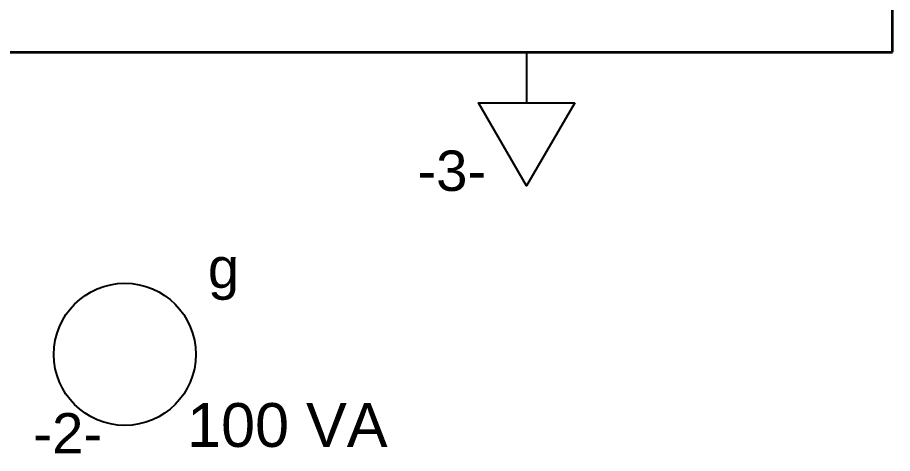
# Model space of a CAD drawing. Header units: metres. Extents: x -182 to 99, y 70 to 113.
# Drawn here: x -85.203 to -83.123, y 87.568 to 88.603 of the extents above; entities that cross this region are included whole.
import ezdxf

# ---------------------------------------------------------------- set-up
doc = ezdxf.new("R2010")
doc.units = ezdxf.units.M
doc.header["$LTSCALE"] = 0.01
doc.layers.add('A-WALL', color=2, linetype='Continuous', lineweight=9)
doc.layers.add('Elétrica', color=7, linetype='Continuous')
doc.styles.add('Arial', font='arial.ttf', dxfattribs={"height": 0.29506})

msp = doc.modelspace()

# ---------------------------------------------------------------- linework, layer by layer
at = {"layer": 'A-WALL', "color": 7, "lineweight": 35}
for p, q in [((-83.1228, 88.5206), (-83.1228, 90.0206)), ((-86.7728, 88.5206), (-83.1228, 88.5206))]:
    msp.add_line(p, q, dxfattribs=at)
at = {"layer": 'Elétrica'}
msp.add_line((-83.9926, 88.5206), (-83.9926, 88.4007), dxfattribs=at)
msp.add_lwpolyline([(-83.8784, 88.4007), (-83.9926, 88.203), (-84.1067, 88.4007)], close=True, dxfattribs=at)
msp.add_circle((-84.9478, 87.8031), 0.1688, dxfattribs=at)

# ---------------------------------------------------------------- texts
at = {"layer": 'Elétrica', "lineweight": 20, "style": 'Arial'}
for s, height, p in [('-3-', 0.09589, (-84.2524, 88.1913)), ('g', 0.0959, (-84.7504, 87.9605)), ('-2-', 0.09589, (-85.1655, 87.5677))]:
    msp.add_text(s, height=height, dxfattribs=at).set_placement(p)
at = {"layer": 'Elétrica', "lineweight": 20, "insert": (-84.5615, 87.5818), "char_height": 0.104025, "width": 0.595396, "attachment_point": 8, "style": 'Arial'}
msp.add_mtext('{\\H0.0275x;\\P}100 VA', dxfattribs=at)

doc.saveas('drawing.dxf')
